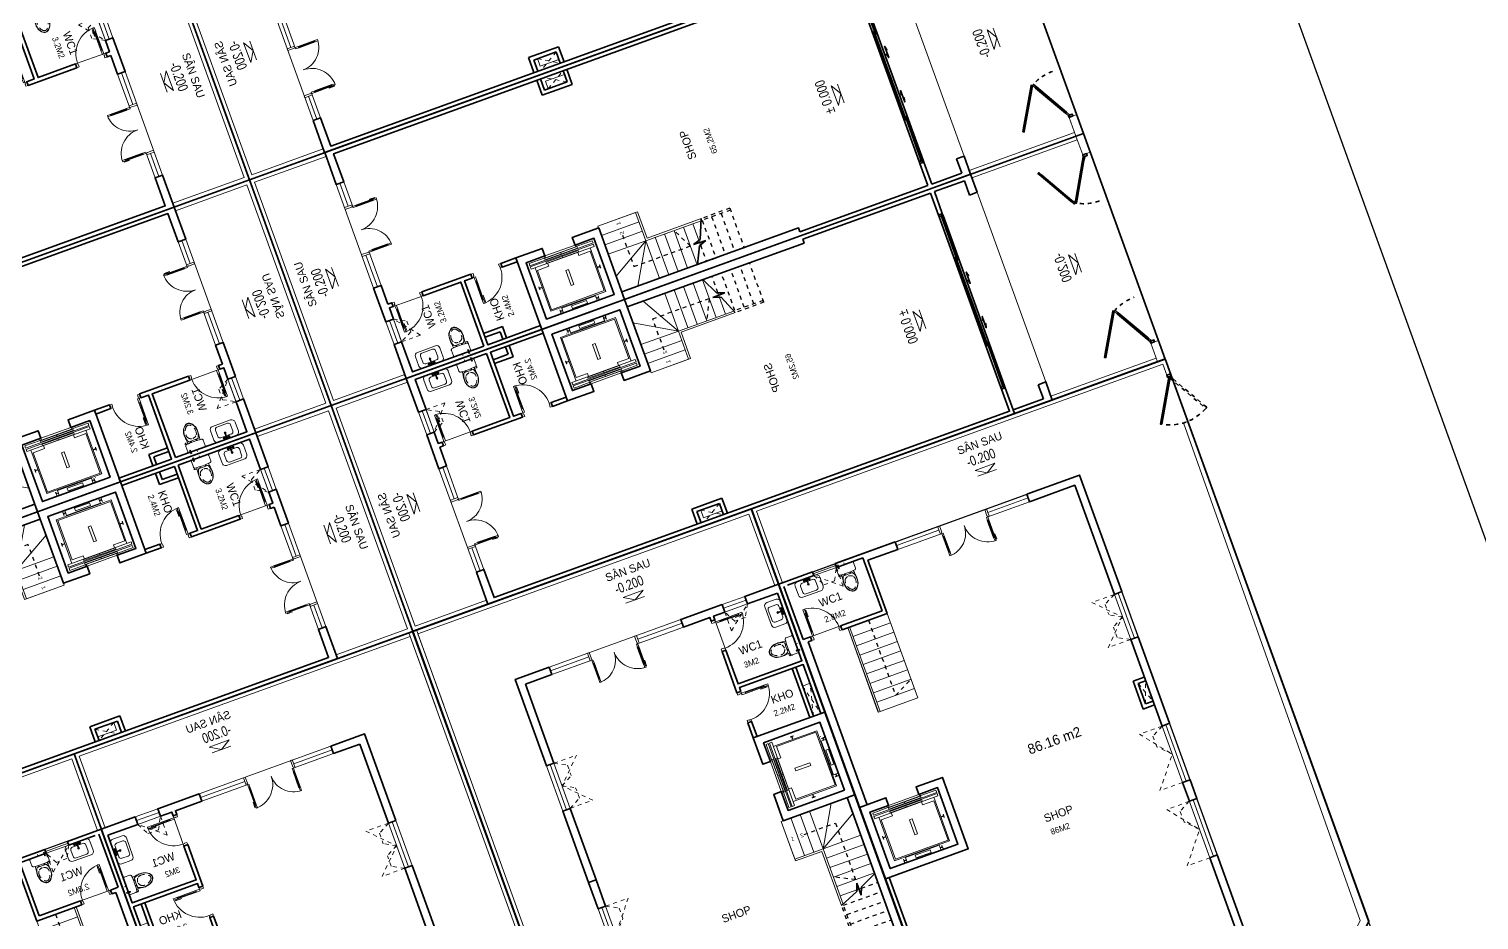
# Model space of a CAD drawing. Header units: metres. Extents: x 551291 to 569219, y 2064429 to 2066248.
# Drawn here: x 552794.66 to 552830.9, y 2065820.57 to 2065842.84 of the extents above; entities that cross this region are included whole.
import ezdxf

# ---------------------------------------------------------------- set-up
doc = ezdxf.new("R2010")
doc.units = ezdxf.units.M
for name, pattern in [('$AUDIT_BAD_LTYPE2', [0]), ('CENTER', [2, 1.25, -0.25, 0.25, -0.25]), ('DASHDOT2', [0.5, 0.25, -0.125, 0, -0.125]), ('HIDDEN', [0.375, 0.25, -0.125]), ('HIDDEN2', [0.1875, 0.125, -0.0625]), ('xref-thap C (mb tang 32-2)$0$HIDDEN', [0.375, 0.25, -0.125])]:
    doc.linetypes.add(name, pattern=pattern)
doc.layers.get('0').update_dxf_attribs({"linetype": 'CONTINUOUS'})
doc.layers.get('DEFPOINTS').update_dxf_attribs({"linetype": 'CONTINUOUS'})
for name, color, linetype, lineweight in [('-CONCRETE', 1, 'CONTINUOUS', 35), ('-DIM', 9, 'CONTINUOUS', 13), ('-DOOR', 137, 'CONTINUOUS', 9), ('-FURNITURE', 46, 'CONTINUOUS', 9), ('-HIDE', 3, 'HIDDEN', 13), ('-KH', 143, 'CONTINUOUS', 13), ('-LINE1', 7, 'CONTINUOUS', 18), ('-LINE2', 252, 'CONTINUOUS', 9), ('-TEXT', 7, 'CONTINUOUS', 15), ('-WALL', 4, 'CONTINUOUS', 35), ('EC-Thiet bi', 8, 'CONTINUOUS', 25), ('text', 7, 'CONTINUOUS', 25)]:
    doc.layers.add(name, color=color, linetype=linetype, lineweight=lineweight)
for name, color, linetype in [('1-NETMANH', 8, 'CONTINUOUS'), ('APOLIC', 7, 'CONTINUOUS'), ('ChiaLo', 128, 'CENTER'), ('datOlienke', 42, 'CONTINUOUS'), ('LogDg', 7, 'CONTINUOUS'), ('LoLK', 6, 'CONTINUOUS'), ('TEXT25', 2, 'CONTINUOUS'), ('ViaHeS', 32, 'CONTINUOUS')]:
    doc.layers.add(name, color=color, linetype=linetype)
doc.styles.add('1', font='arial.ttf')
doc.styles.add('SVN_AVO_thuong', font='')
doc.styles.add('T1', font='', dxfattribs={"height": 200})
doc.styles.add('vnavanth', font='', dxfattribs={"width": 0.8})
doc.styles.get('SVN_AVO_thuong').set_extended_font_data('SVN-Avo')
doc.styles.get('T1').set_extended_font_data('VNgeometric Light')
doc.styles.get('vnavanth').set_extended_font_data('.VnAvantH')

# ---------------------------------------------------------------- blocks, each defined once
blk = doc.blocks.new('A$C18091ED7')
for p, q in [((-83, -267), (-83, -300)), ((-83, -278), (-83, -288)), ((-61, -290), (-83, -290)), ((-63, -265), (-81, -265)), ((-61, -267), (-61, -300)), ((0, -42), (0, 0)), ((61, -267), (61, -300)), ((61, -290), (83, -290)), ((63, -265), (81, -265)), ((83, -267), (83, -300)), ((83, -278), (83, -288)), ((146, -27), (179, -27)), ((146, -27), (146, -30)), ((146, -30), (166, -30)), ((153, -37), (146, -30)), ((152, 0), (152, -27)), ((152, 0), (179, 0)), ((153, -37), (166, -37)), ((153, -40), (153, -37)), ((153, -40), (178, -40)), ((153, -40), (178, -40)), ((153, -40), (153, -42)), ((165, -262), (165, -290)), ((185, -30), (166, -30)), ((178, -37), (166, -37)), ((168, -260), (228, -260)), ((168, -292), (207, -292)), ((185, -30), (178, -37)), ((178, -37), (178, -40)), ((178, -40), (178, -42)), ((179, 0), (179, -27)), ((179, -27), (185, -27)), ((185, -27), (185, -30)), ((231, -274), (231, -262))]:
    blk.add_line(p, q)
for points in [[(230, -219, -0.137407), (225, -235), (222, -241, -0.236081), (198, -255, -0.051961), (-198, -255, -0.236081), (-222, -241), (-225, -235, -0.137407), (-230, -219), (-230, -72, -0.198912), (-226, -63), (-209, -46, -0.198912), (-200, -42), (0, -42), (200, -42, -0.198912), (209, -46), (226, -63, -0.198912), (230, -72)], [(144, -619, -0.212405), (26, -734, -0.027685), (-1, -739, -0.022279), (-26, -734, -0.212405), (-144, -619, -0.142796), (-167, -428, -0.093005), (-128, -309, -0.256439), (-111, -300), (0, -300), (111, -300, -0.256439), (128, -309, -0.093005), (167, -428, -0.142796)]]:
    blk.add_lwpolyline(points, format="xyb", close=True)
at = {"linetype": 'xref-thap C (mb tang 32-2)$0$HIDDEN', "ltscale": 100}
blk.add_lwpolyline([(61, -669, -0.199031), (0, -699, -0.199031), (-61, -669, -0.218924), (-132, -478, -0.153791), (-112, -404, -0.236701), (0, -348, -0.236701), (112, -404, -0.153791), (132, -478, -0.218924)], format="xyb", close=True, dxfattribs=at)
blk.add_circle((166, -78), 13.9)
for centre, radius, start, end in [((-81, -267), 1.98, 90, 180), ((-63, -267), 1.98, 0, 90), ((63, -267), 1.98, 90, 180), ((81, -267), 1.98, 0, 90), ((168, -262), 2.47, 90, 180), ((168, -290), 2.47, 180, 270), ((207, -277), 15.5, 270, 306.4659), ((168, -225), 80.1, 306.4659, 320.3123), ((228, -274), 2.47, 320.3123, 0)]:
    blk.add_arc(centre, radius, start, end)
for points in [[(-156, -259), (-157, -267), (-164, -328), (-169, -385), (-184, -528), (-136, -679), (-50, -735), (-20, -741), (0, -744)], [(156, -259), (157, -267), (164, -328), (169, -385), (184, -528), (136, -679), (50, -735), (20, -741), (0, -744)]]:
    blk.add_open_spline(points, degree=3, knots=[130.613938, 130.613938, 130.613938, 130.613938, 152.852109, 311.129351, 417.703951, 561.383393, 697.692632, 710.812262, 710.812262, 710.812262, 710.812262])
blk = doc.blocks.new('X-5M-DH-2-CORE$0$A$C75E80C28')
at = {"layer": '-LINE2', "linetype": 'Continuous', "ltscale": 2}
for p, q in [((-731, -149), (731, -149)), ((-731, -1305), (-731, -149)), ((-700, -179), (700, -179)), ((-700, -1225), (-700, -179)), ((-557, -112), (-560, -112)), ((-510, -22), (-510, -51)), ((-507, -22), (-510, -22)), ((-510, -109), (-510, -79)), ((-507, -22), (-507, -51)), ((-507, -109), (-507, -79)), ((-456, -57), (-501, -57)), ((-456, -60), (-501, -60)), ((-456, -70), (-501, -70)), ((-456, -73), (-501, -73)), ((-453, -63), (-453, -67)), ((-450, -63), (-450, -67)), ((450, -63), (450, -67)), ((453, -63), (453, -67)), ((456, -57), (501, -57)), ((456, -60), (501, -60)), ((456, -70), (501, -70)), ((456, -73), (501, -73)), ((457, -112), (460, -112)), ((507, -22), (510, -22)), ((507, -22), (507, -51)), ((507, -109), (507, -79)), ((510, -22), (510, -51)), ((510, -109), (510, -79)), ((700, -1225), (700, -179)), ((731, -1305), (731, -149)), ((840, -1305), (-840, -1305)), ((-840, -1365), (-840, -1305)), ((840, -1365), (-840, -1365)), ((840, -1395), (-840, -1395)), ((-840, -1395), (-840, -1455)), ((-700, -1225), (-400, -1225)), ((430, -1406), (-430, -1406)), ((-430, -1406), (-430, -1446)), ((430, -1446), (-430, -1446)), ((425, -1309), (-425, -1309)), ((-425, -1343), (-425, -1309)), ((425, -1343), (-425, -1343)), ((-400, -1305), (-400, -1225)), ((0, -1309), (0, -1343)), ((0, -1406), (0, -1446)), ((700, -1225), (400, -1225)), ((400, -1305), (400, -1225)), ((425, -1343), (425, -1309)), ((430, -1406), (430, -1446)), ((840, -1365), (840, -1305)), ((840, -1395), (840, -1455)), ((-840, -1455), (-435, -1455)), ((-435, -1450), (-435, -1460)), ((-435, -1450), (-400, -1450)), ((-435, -1460), (-425, -1460)), ((-435, -1490), (-435, -1500)), ((-435, -1490), (-425, -1490)), ((-435, -1500), (-400, -1500)), ((-433, -1452), (-433, -1458)), ((-433, -1452), (-402, -1452)), ((-433, -1458), (-425, -1458)), ((-433, -1492), (-433, -1498)), ((-433, -1492), (-425, -1492)), ((-433, -1498), (-402, -1498)), ((-425, -1458), (-425, -1460)), ((-425, -1490), (-425, -1492)), ((-402, -1452), (-402, -1498)), ((400, -1450), (-400, -1450)), ((-400, -1450), (-400, -1500)), ((400, -1450), (400, -1500)), ((435, -1450), (400, -1450)), ((435, -1500), (400, -1500)), ((402, -1452), (402, -1498)), ((433, -1452), (402, -1452)), ((433, -1498), (402, -1498)), ((433, -1458), (425, -1458)), ((425, -1458), (425, -1460)), ((435, -1460), (425, -1460)), ((425, -1490), (425, -1492)), ((435, -1490), (425, -1490)), ((433, -1492), (425, -1492)), ((433, -1452), (433, -1458)), ((433, -1492), (433, -1498)), ((435, -1450), (435, -1460)), ((840, -1455), (435, -1455)), ((435, -1490), (435, -1500))]:
    blk.add_line(p, q, dxfattribs=at)
for points in [[(-450, 0), (-450, -130), (450, -130), (450, 0)], [(-200, -29), (200, -29), (200, -101), (-200, -101)], [(-36, -584), (36, -584), (36, -984), (-36, -984)]]:
    blk.add_lwpolyline(points, close=True, dxfattribs=at)
for points in [[(-780, -789), (-751, -789, 0.414214), (-750, -788), (-750, -784), (-750, -780, 0.414214), (-751, -779), (-780, -779, -0.256978), (-784, -782), (-798, -782, -0.414214), (-801, -779), (-804, -749, 0.414214), (-807, -746), (-812, -746), (-812, -784), (-812, -821), (-807, -821, 0.414214), (-804, -818), (-801, -789, -0.414214), (-798, -786), (-784, -786, -0.256978), (-780, -789)], [(780, -789), (751, -789, -0.414214), (750, -788), (750, -784), (750, -780, -0.414214), (751, -779), (780, -779, 0.256978), (784, -782), (798, -782, 0.414214), (801, -779), (804, -749, -0.414214), (807, -746), (812, -746), (812, -784), (812, -821), (807, -821, -0.414214), (804, -818), (801, -789, 0.414214), (798, -786), (784, -786, 0.256978), (780, -789)]]:
    blk.add_lwpolyline(points, format="xyb", dxfattribs=at)
for centre, radius, start, end in [((-501, -51), 9.4, 180, 270), ((-501, -79), 9.4, 90, 180), ((-501, -51), 6.2, 180, 270), ((-501, -79), 6.2, 90, 180), ((-456, -63), 6.2, 0, 90), ((-456, -63), 3, 0, 90), ((-456, -67), 6.2, 270, 0), ((-456, -67), 3, 270, 0), ((456, -63), 6.2, 90, 180), ((456, -67), 6.2, 180, 270), ((456, -63), 3, 90, 180), ((456, -67), 3, 180, 270), ((501, -51), 6.2, 270, 0), ((501, -51), 9.4, 270, 0), ((501, -79), 9.4, 0, 90), ((501, -79), 6.2, 0, 90)]:
    blk.add_arc(centre, radius, start, end, dxfattribs=at)
blk = doc.blocks.new('A$C3F71457E')
at = {"layer": '-CONCRETE'}
blk.add_lwpolyline([(0, -100), (0, 400), (-1500, 400), (-1500, -1400), (0, -1400), (0, -900), (200, -900), (200, -1600), (-1700, -1600), (-1700, 600), (200, 600), (200, -100), (0, -100)], dxfattribs=at)
at = {"layer": '-LINE1'}
blk.add_line((0, -900), (0, -100), dxfattribs=at)
at = {"color": 2, "rotation": 90}
blk.add_blockref('X-5M-DH-2-CORE$0$A$C75E80C28', (-1500, -500), dxfattribs=at)
blk = doc.blocks.new('*U1202')
at = {"linetype": '$AUDIT_BAD_LTYPE2'}
for p, q in [((70, 100), (70, 600)), ((90, 600), (90, 100))]:
    blk.add_line(p, q, dxfattribs=at)
for points in [[(50, 600), (90, 600), (90, 700), (50, 700), (50, 600)], [(50, 603), (50, 100)], [(50, 100), (90, 100), (90, 0), (50, 0), (50, 100)]]:
    blk.add_lwpolyline(points)
for points in [[(118, 495), (118, 664), (90, 664), (90, 636), (113, 636), (113, 495)], [(0, 0), (50, 0), (50, -40), (60, -40), (60, -100), (0, -100)], [(800, 0), (750, 0), (750, -40), (740, -40), (740, -100), (800, -100)]]:
    blk.add_lwpolyline(points, close=True)
at = {"linetype": '$AUDIT_BAD_LTYPE2', "ltscale": 0.3}
blk.add_arc((50, 0), 700, 0, 90, dxfattribs=at)
blk = doc.blocks.new('lavabo4')
for p, q in [((241, 0), (-241, 0)), ((-327, -86), (-327, -330)), ((-200, -138), (-200, -305)), ((141, -80), (-141, -80)), ((-74, -39), (-79, -39)), ((-74, -44), (-79, -44)), ((-67, -33), (-67, -28)), ((-67, -50), (-67, -55)), ((-63, -33), (-63, -28)), ((-63, -50), (-63, -55)), ((-57, -39), (-52, -39)), ((-57, -44), (-52, -44)), ((-9, -57), (-9, -123)), ((9, -123), (9, -57)), ((57, -39), (52, -39)), ((57, -44), (52, -44)), ((63, -33), (63, -28)), ((63, -50), (63, -55)), ((68, -33), (68, -28)), ((68, -50), (68, -55)), ((74, -39), (79, -39)), ((74, -44), (79, -44)), ((200, -305), (200, -138)), ((327, -330), (327, -86)), ((-241, -416), (241, -416)), ((-141, -363), (141, -363))]:
    blk.add_line(p, q)
for centre, radius in [((-65, -42), 24.8), ((-83, -42), 5.03), ((-65, -42), 9), ((-65, -24), 5.03), ((-65, -60), 5.03), ((-47, -42), 5.03), ((0, -159), 22.8), ((0, -159), 14.1), ((0, -42), 9), ((65, -42), 24.8), ((47, -42), 5.03), ((65, -42), 9), ((65, -24), 5.03), ((65, -60), 5.03), ((83, -42), 5.03)]:
    blk.add_circle(centre, radius)
for centre, radius, start, end in [((-241, -86), 86.1, 90, 180), ((-241, -330), 86.1, 180, 270), ((-141, -138), 58.8, 90, 180), ((-141, -305), 58.8, 180, 270), ((-65, -42), 18, 105.2407, 164.2093), ((-65, -42), 18, 196.2342, 253.9047), ((-65, -42), 18, 16.4413, 74.0789), ((-65, -42), 18, 286.12, 344.0884), ((0, -42), 27, 289.6514, 250.3603), ((0, -42), 18, 300.3431, 239.7554), ((0, -123), 9, 180, 0), ((65, -42), 18, 106.12, 164.0884), ((65, -42), 18, 196.4413, 254.0789), ((65, -42), 18, 16.2342, 73.9047), ((65, -42), 18, 285.2407, 344.2093), ((141, -138), 58.8, 0, 90), ((141, -305), 58.8, 270, 0), ((241, -86), 86.1, 0, 90), ((241, -330), 86.1, 270, 0)]:
    blk.add_arc(centre, radius, start, end)
blk = doc.blocks.new('A$Cf949713d')
at = {"layer": '-LINE1'}
for p, q in [((1754, 3250), (4, 3250)), ((1004, 2250), (427, 3250)), ((1004, 3250), (1004, 2250)), ((1254, 2250), (1254, 3250)), ((1254, 3250), (1254, 2250)), ((1504, 2250), (1504, 3250)), ((1504, 3250), (1504, 2250)), ((1754, 2250), (1754, 3250)), ((1754, 3250), (1754, 2200)), ((1004, 2250), (4, 2827)), ((1004, 780), (1004, 2250)), ((1004, 2250), (1754, 2250)), ((1054, 2200), (1054, 759)), ((1054, 2200), (1754, 2200))]:
    blk.add_line(p, q, dxfattribs=at)
at = {"layer": '-LINE1', "lineweight": 18}
for p, q in [((4, 3250), (4, 1250)), ((1004, 2250), (4, 2250)), ((1004, 2000), (4, 2000)), ((1004, 1750), (4, 1750)), ((1004, 1500), (4, 1500)), ((1004, 1250), (4, 1250)), ((1004, 1000), (439, 1000))]:
    blk.add_line(p, q, dxfattribs=at)
at = {"layer": '-WALL'}
for p, q in [((426, 1032), (0, 1235)), ((505, 1160), (503, 839)), ((570, 962), (505, 1160)), ((503, 839), (426, 1032)), ((1054, 759), (570, 962))]:
    blk.add_line(p, q, dxfattribs=at)
at = {"layer": '1-NETMANH', "linetype": 'DASHDOT2'}
for p, q in [((4, 1233), (4, 0)), ((439, 1000), (4, 1000)), ((1004, 750), (4, 750)), ((1004, 0), (1004, 780)), ((1054, 0), (1054, 759)), ((1004, 500), (4, 500)), ((1004, 250), (4, 250)), ((1054, 0), (4, 0))]:
    blk.add_line(p, q, dxfattribs=at)
blk.add_lwpolyline([(1331, 2750), (496, 2750), (502, 1250), (502, 1250), (1004, 1500), (1004, 1500)], dxfattribs=at)
at = {"layer": '-TEXT', "color": 2, "style": 'vnavanth'}
for s, p in [('2', (1351, 2698)), ('1', (1600, 2698))]:
    blk.add_text(s, height=100, dxfattribs=at).set_placement(p)
blk = doc.blocks.new('*U1193')
at = {"color": 8, "ltscale": 100}
for p, q in [((50, 100), (4580, 100)), ((50, 0), (4580, 0))]:
    blk.add_line(p, q, dxfattribs=at)
at = {"ltscale": 100}
for p, q in [((105, 45), (1148, 45)), ((1148, 10), (105, 10)), ((1218, 90), (2245, 90)), ((2245, 55), (1218, 55)), ((3413, 90), (2385, 90)), ((2385, 55), (3413, 55)), ((4525, 45), (3483, 45)), ((3483, 10), (4525, 10))]:
    blk.add_line(p, q, dxfattribs=at)
for points in [[(50, 100), (0, 100), (0, 0), (50, 0), (50, 10), (35, 10), (35, 45), (50, 45)], [(4630, 0), (4580, 0), (4580, 10), (4595, 10), (4595, 45), (4580, 45), (4580, 100), (4630, 100)]]:
    blk.add_lwpolyline(points, close=True)
for points in [[(105, 32), (95, 32), (95, 22), (105, 22), (105, 10), (35, 10), (35, 45), (105, 45)], [(1148, 90), (1218, 90), (1218, 77), (1208, 77), (1208, 67), (1218, 67), (1218, 55), (1148, 55)], [(1218, 10), (1148, 10), (1148, 22), (1158, 22), (1158, 32), (1148, 32), (1148, 45), (1218, 45)], [(2245, 67), (2255, 67), (2255, 77), (2245, 77), (2245, 90), (2315, 90), (2315, 55), (2245, 55)], [(2385, 67), (2375, 67), (2375, 77), (2385, 77), (2385, 90), (2315, 90), (2315, 55), (2385, 55)], [(3483, 90), (3413, 90), (3413, 77), (3423, 77), (3423, 67), (3413, 67), (3413, 55), (3483, 55)], [(3413, 10), (3483, 10), (3483, 22), (3473, 22), (3473, 32), (3483, 32), (3483, 45), (3413, 45)], [(4525, 32), (4535, 32), (4535, 22), (4525, 22), (4525, 10), (4595, 10), (4595, 45), (4525, 45)]]:
    blk.add_lwpolyline(points, close=True, dxfattribs=at)
at = {"color": 8, "ltscale": 100}
for points in [[(1158, 32), (1158, 22), (95, 22), (95, 32)], [(1208, 67), (1208, 77), (2255, 77), (2255, 67)], [(3423, 67), (3423, 77), (2375, 77), (2375, 67)], [(3473, 32), (3473, 22), (4535, 22), (4535, 32)]]:
    blk.add_lwpolyline(points, close=True, dxfattribs=at)
for points in [[(1677, -65), (1677, -90), (1577, -65), (1877, -65), (1777, -40), (1777, -65)], [(2954, -65), (2954, -90), (3054, -65), (2754, -65), (2854, -40), (2854, -65)]]:
    blk.add_lwpolyline(points)
blk = doc.blocks.new('*U1195')
for points in [[(22, 564), (22, 734), (50, 734), (50, 706), (27, 706), (27, 564)], [(0, 0), (50, 0), (50, -40), (60, -40), (60, -246), (0, -246)], [(1599, 0), (1549, 0), (1549, -40), (1539, -40), (1539, -246), (1599, -246)]]:
    blk.add_lwpolyline(points, close=True)
for points in [[(50, 670), (90, 670), (90, 770), (50, 770), (50, 670)], [(50, 673), (50, 100)], [(1549, 629), (1509, 629), (1509, 729), (1549, 729), (1549, 629)], [(1549, 632), (1549, 100)], [(50, 100), (90, 100), (90, 0), (50, 0), (50, 100)], [(1549, 100), (1509, 100), (1509, 0), (1549, 0), (1549, 100)]]:
    blk.add_lwpolyline(points)
at = {"ltscale": 0.3}
for points in [[(820, 0, 0.414214), (50, 770, 0.414214)], [(820, 0, -0.414214), (1549, 729, -0.414214)]]:
    blk.add_lwpolyline(points, format="xyb", dxfattribs=at)
at = {"layer": 'APOLIC', "linetype": '$AUDIT_BAD_LTYPE2'}
for p, q in [((70, 100), (70, 670)), ((90, 670), (90, 100)), ((1509, 629), (1509, 100)), ((1529, 100), (1529, 629))]:
    blk.add_line(p, q, dxfattribs=at)
blk = doc.blocks.new('MAU M1SH')
at = {"layer": '-DIM'}
blk.add_line((1020, 14600), (-380, 14600), dxfattribs=at)
at = {"layer": '-DOOR'}
for p, q in [((1020, 14700), (420, 14700)), ((1870, 14800), (1920, 14800)), ((1920, 14700), (2760, 14700)), ((4060, 14700), (4670, 14700))]:
    blk.add_line(p, q, dxfattribs=at)
blk.add_lwpolyline([(1020, 14600), (420, 14600), (420, 14800), (1020, 14800)], close=True, dxfattribs=at)
for points in [[(1320, 14500), (1320, 13700)], [(2833, 14600), (1920, 14600), (1920, 14800), (4670, 14800), (4670, 14600), (3987, 14600)]]:
    blk.add_lwpolyline(points, dxfattribs=at)
at = {"layer": '-HIDE', "ltscale": 10}
for p, q in [((5120, 9000), (5420, 8500)), ((5120, 8500), (5419, 9000))]:
    blk.add_line(p, q, dxfattribs=at)
at = {"layer": '-KH'}
for p, q in [((2265, 15612), (2762, 15612)), ((2271, 2164), (2768, 2164)), ((2265, -1975), (2762, -1975))]:
    blk.add_line(p, q, dxfattribs=at)
for points in [[(2777, 15771), (2250, 15771), (2514, 15612)], [(2783, 2323), (2256, 2323), (2520, 2164)], [(2777, -1816), (2250, -1816), (2514, -1975)]]:
    blk.add_lwpolyline(points, close=True, dxfattribs=at)
for points in [[(2514, 15612), (2514, 15771), (2777, 15771), (2514, 15612)], [(2520, 2164), (2520, 2323), (2783, 2323), (2520, 2164)], [(2514, -1975), (2514, -1816), (2777, -1816), (2514, -1975)]]:
    blk.add_solid(points, dxfattribs=at)
at = {"layer": '-LINE1'}
for p, q in [((5320, 9000), (5120, 9000)), ((5320, 9000), (5320, 8500)), ((0, -200), (5040, -200))]:
    blk.add_line(p, q, dxfattribs=at)
at = {"layer": '-LINE1', "lineweight": 18}
for p, q in [((-480, 800), (-480, -3200)), ((5520, 800), (5520, -3200)), ((-381, -3000), (-381, -200)), ((5420, -3000), (5420, -200)), ((20, -3100), (20, -3000))]:
    blk.add_line(p, q, dxfattribs=at)
at = {"layer": '-LINE1'}
for points in [[(-480, 14800), (-480, 16800), (5520, 16800), (5518, 14800)], [(-380, 14800), (-380, 16700), (5420, 16700), (5418, 14800)]]:
    blk.add_lwpolyline(points, dxfattribs=at)
at = {"layer": '-LINE1', "lineweight": 18}
for points in [[(-480, -3200), (20, -3200), (20, -3000), (-480, -3000)], [(5020, -3200), (5520, -3200), (5520, -3000), (5020, -3000)]]:
    blk.add_lwpolyline(points, close=True, dxfattribs=at)
at = {"layer": '-LINE2', "linetype": 'HIDDEN2', "ltscale": 10}
for points in [[(420, 14600), (420, 14100), (1019, 14600)], [(1020, 14600), (859, 14300), (580, 14300), (420, 14600)]]:
    blk.add_lwpolyline(points, dxfattribs=at)
at = {"layer": '-WALL'}
for p, q in [((-180, 12600), (-180, 12200)), ((-80, 12600), (-80, 12100)), ((-380, 12200), (-180, 12200)), ((-380, 12100), (-80, 12100)), ((5020, 9200), (5419, 9200)), ((5020, 9200), (5020, 8400)), ((5120, 9100), (5419, 9100)), ((5120, 9100), (5120, 8500)), ((-380, 9000), (-480, 9000)), ((-480, 9000), (-480, 800)), ((5020, 8400), (5420, 8400)), ((5120, 8500), (5420, 8500)), ((-380, 900), (-380, 4300)), ((-480, 800), (-480, -200)), ((-381, 800), (205, 800)), ((-381, 0), (-381, 800)), ((205, 900), (-380, 900)), ((205, 800), (205, 900)), ((4835, 800), (4835, 900)), ((5520, 800), (5420, 800)), ((5420, 800), (5420, 0)), ((5520, -200), (5520, 800)), ((0, 0), (-381, 0)), ((0, 0), (0, -200)), ((5040, 0), (5420, 0)), ((0, -200), (-480, -200)), ((5040, -200), (5040, 0)), ((5040, -200), (5520, -200))]:
    blk.add_line(p, q, dxfattribs=at)
for points in [[(-480, 16800), (5520, 16800), (5520, -3200), (-480, -3200)], [(1420, 14600), (1420, 14500), (1320, 14500), (1320, 14600), (1020, 14600), (1020, 14800), (1920, 14800), (1920, 14600)], [(1320, 11600), (1420, 11600), (1420, 11200), (1320, 11200)]]:
    blk.add_lwpolyline(points, close=True, dxfattribs=at)
for points in [[(-380, 12700), (1320, 12700), (1320, 13700), (1420, 13700), (1420, 12400), (1320, 12400), (1320, 12600), (-380, 12600), (-380, 11200), (-480, 11200), (-480, 14800), (420, 14800), (420, 14600), (-380, 14600), (-380, 12700)], [(4670, 14800), (5520, 14800), (5520, 800), (4835, 800), (4835, 900), (5419, 900), (5419, 14600), (4670, 14600), (4670, 14800)], [(-380, 4300), (-280, 4300), (-280, 9000)]]:
    blk.add_lwpolyline(points, dxfattribs=at)
at = {"ltscale": 100}
for p, q in [((995, -2360), (146, -1870)), ((164, -1839), (1013, -2329)), ((4876, -1839), (4027, -2329)), ((4044, -2360), (4893, -1870)), ((995, -2460), (146, -2950)), ((164, -2980), (1013, -2490)), ((4876, -2980), (4027, -2490)), ((4044, -2460), (4893, -2950))]:
    blk.add_line(p, q, dxfattribs=at)
for points in [[(158, -1850), (149, -1845), (144, -1854), (153, -1859), (146, -1870), (60, -1820), (77, -1789), (164, -1839)], [(4882, -1850), (4891, -1845), (4896, -1854), (4887, -1859), (4893, -1870), (4980, -1820), (4962, -1789), (4876, -1839)], [(1082, -2410), (995, -2360), (1001, -2349), (1010, -2354), (1015, -2345), (1006, -2340), (1013, -2329), (1099, -2379)], [(1082, -2410), (995, -2460), (1001, -2471), (1010, -2466), (1015, -2474), (1006, -2479), (1013, -2490), (1099, -2440)], [(3958, -2410), (4044, -2360), (4038, -2349), (4030, -2354), (4025, -2345), (4033, -2340), (4027, -2329), (3940, -2379)], [(3958, -2410), (4044, -2460), (4038, -2471), (4030, -2466), (4025, -2474), (4033, -2479), (4027, -2490), (3940, -2440)], [(70, -3035), (60, -3035), (60, -3000), (20, -3000), (20, -3100), (70, -3100)], [(158, -2969), (149, -2974), (144, -2966), (153, -2961), (146, -2950), (60, -3000), (77, -3030), (164, -2980)], [(4882, -2969), (4891, -2974), (4896, -2966), (4887, -2961), (4893, -2950), (4980, -3000), (4962, -3030), (4876, -2980)], [(4970, -3035), (4980, -3035), (4980, -3000), (5020, -3000), (5020, -3100), (4970, -3100)]]:
    blk.add_lwpolyline(points, close=True, dxfattribs=at)
at = {"color": 8, "ltscale": 100}
for points in [[(1015, -2345), (1010, -2354), (144, -1854), (149, -1845)], [(4025, -2345), (4030, -2354), (4896, -1854), (4891, -1845)], [(1015, -2474), (1010, -2466), (144, -2966), (149, -2974)], [(4025, -2474), (4030, -2466), (4896, -2966), (4891, -2974)]]:
    blk.add_lwpolyline(points, close=True, dxfattribs=at)
at = {"color": 8, "linetype": 'HIDDEN', "ltscale": 10}
for centre, start, end in [((60, -3000), 0, 30), ((4980, -3000), 150, 180)]:
    blk.add_arc(centre, 1180, start, end, dxfattribs=at)
blk.add_arc((562, -2710), 580, 210, 213.4596)
at = {"layer": 'text'}
for p, q in [((-480, 10000), (-481, 10000)), ((-480, 9900), (-481, 9900))]:
    blk.add_line(p, q, dxfattribs=at)
at = {"layer": '-DOOR', "xscale": -1, "rotation": 89.99999998995061}
for p in [(1320, 14500), (1320, 12400)]:
    blk.add_blockref('*U1202', p, dxfattribs=at)
at = {"layer": '-DOOR', "xscale": 0.8130081300813009, "yscale": 0.8130081300813009, "zscale": 0.8130081300813009, "rotation": 180}
blk.add_blockref('*U1195', (4060, 14600), dxfattribs=at)
at = {"layer": '-FURNITURE', "rotation": 90}
blk.add_blockref('lavabo4', (-380, 14077), dxfattribs=at)
at = {"layer": '-FURNITURE', "xscale": -1, "rotation": 90}
blk.add_blockref('A$C18091ED7', (-423, 13273), dxfattribs=at)
at = {"layer": '-WALL', "xscale": -1, "rotation": 180}
blk.add_blockref('A$C3F71457E', (1220, 9600), dxfattribs=at)
at = {"layer": '-WALL', "color": 1}
blk.add_blockref('A$Cf949713d', (-284, 5750), dxfattribs=at)
blk.add_blockref('*U1193', (205, 800))
at = {"layer": '-TEXT', "style": '1', "width": 0.75}
for s, p in [('-0.200', (2124, 15894)), ('%%P 0.000', (2136, 2446)), ('-0.200', (2124, -1693))]:
    blk.add_text(s, height=250, dxfattribs=at).set_placement(p)
at = {"layer": 'TEXT25'}
for s, height, style, p in [('SÂN SAU', 200, 'SVN_AVO_thuong', (2002, 16272)), ('WC1', 200, 'SVN_AVO_thuong', (487, 13653)), ('3.2M2', 150, 'T1', (509, 13362)), ('KHO', 200, 'SVN_AVO_thuong', (81, 11985)), ('2.4M2', 150, 'T1', (82, 11720)), ('SHOP', 200, 'SVN_AVO_thuong', (2235, 6098)), ('65,2M2', 150, 'T1', (2182, 5560))]:
    blk.add_text(s, height=height, rotation=360, dxfattribs=dict(at, style=style)).set_placement(p)
blk = doc.blocks.new('*U1197')
at = {"color": 8, "ltscale": 100}
for p, q in [((50, 100), (4969, 100)), ((50, 0), (4969, 0))]:
    blk.add_line(p, q, dxfattribs=at)
at = {"ltscale": 100}
for p, q in [((105, 45), (1245, 45)), ((1245, 10), (105, 10)), ((1315, 90), (2440, 90)), ((2440, 55), (1315, 55)), ((3704, 90), (2580, 90)), ((2580, 55), (3704, 55)), ((4914, 45), (3774, 45)), ((3774, 10), (4914, 10))]:
    blk.add_line(p, q, dxfattribs=at)
for points in [[(50, 100), (0, 100), (0, 0), (50, 0), (50, 10), (35, 10), (35, 45), (50, 45)], [(5019, 0), (4969, 0), (4969, 10), (4984, 10), (4984, 45), (4969, 45), (4969, 100), (5019, 100)]]:
    blk.add_lwpolyline(points, close=True)
for points in [[(105, 32), (95, 32), (95, 22), (105, 22), (105, 10), (35, 10), (35, 45), (105, 45)], [(1245, 90), (1315, 90), (1315, 77), (1305, 77), (1305, 67), (1315, 67), (1315, 55), (1245, 55)], [(1315, 10), (1245, 10), (1245, 22), (1255, 22), (1255, 32), (1245, 32), (1245, 45), (1315, 45)], [(2440, 67), (2450, 67), (2450, 77), (2440, 77), (2440, 90), (2510, 90), (2510, 55), (2440, 55)], [(2580, 67), (2570, 67), (2570, 77), (2580, 77), (2580, 90), (2510, 90), (2510, 55), (2580, 55)], [(3774, 90), (3704, 90), (3704, 77), (3714, 77), (3714, 67), (3704, 67), (3704, 55), (3774, 55)], [(3704, 10), (3774, 10), (3774, 22), (3764, 22), (3764, 32), (3774, 32), (3774, 45), (3704, 45)], [(4914, 32), (4924, 32), (4924, 22), (4914, 22), (4914, 10), (4984, 10), (4984, 45), (4914, 45)]]:
    blk.add_lwpolyline(points, close=True, dxfattribs=at)
at = {"color": 8, "ltscale": 100}
for points in [[(1255, 32), (1255, 22), (95, 22), (95, 32)], [(1305, 67), (1305, 77), (2450, 77), (2450, 67)], [(3714, 67), (3714, 77), (2570, 77), (2570, 67)], [(3764, 32), (3764, 22), (4924, 22), (4924, 32)]]:
    blk.add_lwpolyline(points, close=True, dxfattribs=at)
for points in [[(1822, -65), (1822, -90), (1722, -65), (2022, -65), (1922, -40), (1922, -65)], [(3197, -65), (3197, -90), (3297, -65), (2997, -65), (3097, -40), (3097, -65)]]:
    blk.add_lwpolyline(points)
blk = doc.blocks.new('D12')
at = {"layer": '-DOOR'}
for p, q in [((0, 200), (1200, 200)), ((0, 100), (1200, 100)), ((0, 0), (1200, 0))]:
    blk.add_line(p, q, dxfattribs=at)
at = {"layer": '-LINE2', "linetype": 'HIDDEN2', "ltscale": 10}
for p, q in [((0, 200), (0, 800)), ((0, 800), (600, 200)), ((1200, 800), (600, 200)), ((1200, 200), (1200, 800)), ((0, 200), (160, 500)), ((160, 500), (439, 500)), ((600, 200), (439, 500)), ((600, 200), (761, 500)), ((1040, 500), (761, 500)), ((1200, 200), (1040, 500))]:
    blk.add_line(p, q, dxfattribs=at)
blk = doc.blocks.new('MAU M3SH')
at = {"layer": '-DOOR'}
for p, q in [((4550, 14700), (5150, 14700)), ((-951, 12500), (-951, 11300)), ((-851, 12500), (-851, 11300)), ((-751, 12500), (-751, 11300)), ((-850, 8700), (-851, 7200)), ((-851, 6700), (-851, 5200))]:
    blk.add_line(p, q, dxfattribs=at)
for points in [[(1045, 14600), (-50, 14600), (-50, 14800), (3450, 14800), (3450, 14600), (2272, 14600)], [(972, 14700), (-50, 14700)], [(3450, 14700), (2272, 14700)], [(-951, 9400), (-951, 9400), (-751, 9400), (-751, 9200)], [(-751, 8700), (-751, 5200), (-951, 5200), (-951, 8700)]]:
    blk.add_lwpolyline(points, dxfattribs=at)
blk.add_lwpolyline([(5150, 14600), (4550, 14600), (4550, 14800), (5150, 14800)], close=True, dxfattribs=at)
at = {"layer": '-HIDE'}
for p, q in [((5749, 11400), (5950, 12200)), ((5749, 12200), (5949, 11400))]:
    blk.add_line(p, q, dxfattribs=at)
at = {"layer": '-HIDE', "ltscale": 10}
for p, q in [((5749, 4500), (5950, 3999)), ((5750, 3999), (5950, 4500))]:
    blk.add_line(p, q, dxfattribs=at)
at = {"layer": '-KH'}
for p, q in [((2302, 15650), (2799, 15650)), ((1970, 2073), (2467, 2073)), ((1978, -1450), (2475, -1450))]:
    blk.add_line(p, q, dxfattribs=at)
for points in [[(2814, 15809), (2287, 15809), (2550, 15650)], [(2482, 2232), (1955, 2232), (2219, 2073)], [(2490, -1291), (1963, -1291), (2227, -1450)]]:
    blk.add_lwpolyline(points, close=True, dxfattribs=at)
for points in [[(2550, 15650), (2550, 15809), (2814, 15809), (2550, 15650)], [(2219, 2073), (2219, 2232), (1982, 2232), (2219, 2073)], [(2227, -1450), (2227, -1291), (2490, -1291), (2227, -1450)]]:
    blk.add_solid(points, dxfattribs=at)
at = {"layer": '-LINE1'}
for p, q in [((-2951, -2700), (-2950, 16800)), ((-2950, 16800), (-2850, 16800)), ((-2850, 16800), (-2851, -2502)), ((4250, 14500), (4250, 13700)), ((5749, 12200), (5949, 12200)), ((5850, 4500), (5749, 4500)), ((6050, 800), (5950, 800)), ((6050, -2873), (6050, 800)), ((0, -200), (5400, -200)), ((5949, -200), (5945, -2670)), ((-2947, -2500), (-2451, -2509)), ((-2451, -2509), (-2455, -2709)), ((-351, -2750), (-2951, -2700)), ((-2951, -2700), (-351, -2750)), ((-2950, -2700), (6050, -2873)), ((-2453, -2608), (-349, -2650)), ((-349, -2650), (-351, -2750)), ((4451, -2736), (4449, -2836)), ((4449, -2836), (6050, -2873)), ((4449, -2836), (6050, -2873)), ((5550, -2761), (4451, -2736)), ((5550, -2661), (6050, -2673)), ((5550, -2873), (5550, -2661))]:
    blk.add_line(p, q, dxfattribs=at)
for points in [[(-2950, 14800), (-2950, 16800), (6050, 16800), (6048, 14800)], [(-2850, 14800), (-2850, 16700), (5949, 16700), (5948, 14800)], [(-2850, 14800), (-2850, 16700), (5949, 16700), (5948, 14800)], [(-2851, -2500), (-2851, -2500)]]:
    blk.add_lwpolyline(points, dxfattribs=at)
at = {"layer": '-LINE2', "linetype": 'HIDDEN2', "ltscale": 10}
for p, q in [((4550, 14600), (4550, 14100)), ((4550, 14100), (5150, 14600)), ((-751, 8700), (-151, 8700)), ((-151, 8700), (-751, 7950)), ((-751, 8700), (-451, 8540)), ((-451, 8540), (-451, 8261)), ((-751, 7950), (-451, 8261)), ((-151, 7200), (-751, 7950)), ((-751, 7200), (-151, 7200)), ((-751, 6700), (-151, 6700)), ((-151, 6700), (-751, 5950)), ((-751, 6700), (-451, 6540)), ((-451, 6540), (-451, 6261)), ((-751, 5950), (-451, 6261)), ((-151, 5200), (-751, 5950)), ((-751, 5200), (-151, 5200))]:
    blk.add_line(p, q, dxfattribs=at)
blk.add_lwpolyline([(5150, 14600), (4989, 14300), (4710, 14300), (4550, 14600)], dxfattribs=at)
at = {"layer": '-WALL'}
for p, q in [((-50, 14600), (-751, 14600)), ((-751, 14600), (-751, 12500)), ((-50, 14800), (-50, 14600)), ((5649, 11400), (5649, 12700)), ((5749, 11400), (5749, 12700)), ((-751, 12500), (-950, 12500)), ((-950, 9400), (-950, 11300)), ((-751, 11300), (-950, 11300)), ((-751, 11300), (-751, 9400)), ((4150, 11400), (4250, 11400)), ((-750, 9400), (-951, 9400)), ((-951, 8700), (-951, 9400)), ((-751, 8700), (-751, 9400)), ((5849, 9200), (5850, 4700)), ((5949, 9200), (6050, 9200)), ((6050, 800), (6050, 9200)), ((-951, 8700), (-751, 8700)), ((-951, 5200), (-751, 5200)), ((-950, 4700), (-950, 5200)), ((-751, 5200), (-750, 1000)), ((-750, 4700), (-951, 4700)), ((-950, 800), (-950, 4700)), ((5650, 4699), (5649, 3900)), ((5650, 4699), (5950, 4699)), ((5750, 4599), (5749, 4000)), ((5750, 4599), (5850, 4599)), ((5950, 4500), (5950, 1000)), ((5749, 4000), (5949, 4000)), ((5649, 3900), (5949, 3900)), ((100, 800), (-950, 800)), ((-950, 800), (-950, -200)), ((-950, 800), (-750, 800)), ((-750, 1000), (100, 1000)), ((-750, 800), (-750, 0)), ((100, 800), (100, 1000)), ((5119, 800), (5119, 1000)), ((5950, 1000), (5119, 1000)), ((5119, 1000), (5119, 800)), ((5119, 800), (6050, 800)), ((5949, 0), (5949, 800)), ((5949, 800), (6050, 800)), ((6050, 800), (6050, -200)), ((-750, 0), (0, 0)), ((0, 0), (0, -200)), ((5400, 0), (5949, 0)), ((5400, 0), (5400, -200)), ((-950, -200), (0, -200)), ((5400, -200), (6050, -200))]:
    blk.add_line(p, q, dxfattribs=at)
at = {"layer": '-WALL', "color": 250}
for p, q in [((-751, 7200), (-951, 7200)), ((-751, 6700), (-951, 6700))]:
    blk.add_line(p, q, dxfattribs=at)
at = {"layer": '-WALL', "color": 2}
blk.add_line((6050, -2873), (6050, -2619), dxfattribs=at)
at = {"layer": '-WALL'}
for points in [[(-2950, 16800), (6050, 16800), (6050, -2887), (-2950, -2700)], [(4150, 11801), (4250, 11801), (4250, 11400), (4150, 11400)], [(-951, 7200), (-751, 7200), (-751, 6700), (-951, 6700)]]:
    blk.add_lwpolyline(points, close=True, dxfattribs=at)
for points in [[(-950, 12500), (-950, 14800), (-50, 14800)], [(4550, 14600), (4250, 14600), (4250, 14500), (4150, 14500), (4150, 14600), (3450, 14600), (3450, 14800), (4550, 14800), (4550, 14600)], [(5949, 14600), (5949, 12800), (4250, 12800), (4250, 13700), (4150, 13700), (4150, 12600), (4250, 12600), (4250, 12700), (5949, 12700), (5949, 11400), (6050, 11400), (6050, 14800), (5150, 14800), (5150, 14600)], [(5949, 14600), (5150, 14600)]]:
    blk.add_lwpolyline(points, dxfattribs=at)
at = {"ltscale": 100}
for p, q in [((638, -2027), (-202, -1522)), ((-184, -1492), (656, -1997)), ((4327, -1573), (3470, -2048)), ((3487, -2078), (4344, -1604)), ((636, -2127), (-221, -2602)), ((-204, -2633), (653, -2158)), ((4307, -2713), (3467, -2208)), ((3485, -2178), (4325, -2683))]:
    blk.add_line(p, q, dxfattribs=at)
for points in [[(-190, -1503), (-199, -1498), (-204, -1506), (-196, -1512), (-202, -1522), (-288, -1471), (-270, -1441), (-184, -1492)], [(4333, -1584), (4342, -1579), (4347, -1588), (4338, -1593), (4344, -1604), (4432, -1555), (4415, -1524), (4327, -1573)], [(724, -2079), (636, -2127), (642, -2138), (651, -2133), (656, -2142), (647, -2147), (653, -2158), (741, -2110)], [(724, -2079), (638, -2027), (644, -2017), (653, -2022), (658, -2013), (649, -2008), (656, -1997), (742, -2049)], [(3399, -2127), (3485, -2178), (3479, -2189), (3470, -2184), (3465, -2192), (3473, -2198), (3467, -2208), (3381, -2157)], [(3399, -2127), (3487, -2078), (3481, -2067), (3472, -2072), (3467, -2063), (3476, -2059), (3470, -2048), (3382, -2096)], [(-299, -2686), (-309, -2686), (-309, -2651), (-349, -2650), (-350, -2750), (-300, -2751)], [(-210, -2622), (-219, -2627), (-224, -2618), (-215, -2613), (-221, -2602), (-309, -2651), (-292, -2681), (-204, -2633)], [(4313, -2703), (4322, -2708), (4327, -2699), (4318, -2694), (4325, -2683), (4411, -2735), (4393, -2765), (4307, -2713)], [(4400, -2770), (4410, -2770), (4411, -2735), (4451, -2736), (4449, -2836), (4399, -2835)]]:
    blk.add_lwpolyline(points, close=True, dxfattribs=at)
at = {"color": 8, "ltscale": 100}
for points in [[(658, -2013), (653, -2022), (-204, -1506), (-199, -1498)], [(3467, -2063), (3472, -2072), (4347, -1588), (4342, -1579)], [(656, -2142), (651, -2133), (-224, -2618), (-219, -2627)], [(3465, -2192), (3470, -2184), (4327, -2699), (4322, -2708)]]:
    blk.add_lwpolyline(points, close=True, dxfattribs=at)
at = {"color": 8, "linetype": 'HIDDEN', "ltscale": 10}
for centre, start, end in [((-309, -2651), 358.9768, 28.9768), ((4411, -2735), 148.9768, 178.9768)]:
    blk.add_arc(centre, 1180, start, end, dxfattribs=at)
blk.add_arc((199, -2370), 580, 208.9768, 212.4364)
at = {"layer": '-DOOR', "xscale": 0.8130081300813009, "yscale": 0.8130081300813009, "zscale": 0.8130081300813009, "rotation": 180}
blk.add_blockref('*U1195', (2272, 14600), dxfattribs=at)
at = {"layer": '-DOOR', "rotation": 270.0000000100493}
for p in [(4250, 14500), (4250, 12600)]:
    blk.add_blockref('*U1202', p, dxfattribs=at)
at = {"layer": '-FURNITURE', "xscale": -1, "rotation": 270}
blk.add_blockref('lavabo4', (5950, 14138), dxfattribs=at)
at = {"layer": '-FURNITURE', "rotation": 270}
blk.add_blockref('A$C18091ED7', (5992, 13247), dxfattribs=at)
at = {"layer": '-WALL', "rotation": 180}
blk.add_blockref('A$C3F71457E', (4350, 9800), dxfattribs=at)
at = {"layer": '-WALL', "color": 1, "xscale": -1}
blk.add_blockref('A$Cf949713d', (5853, 5950), dxfattribs=at)
at = {"xscale": -1, "rotation": 270}
blk.add_blockref('D12', (-951, 11300), dxfattribs=at)
at = {"layer": 'EC-Thiet bi'}
blk.add_blockref('*U1197', (100, 900), dxfattribs=at)
at = {"layer": '-TEXT', "style": '1', "width": 0.75}
for s, p in [('-0.200', (2160, 15932)), ('%%P 0.000', (1835, 2355)), ('-0.200', (1837, -1168))]:
    blk.add_text(s, height=250, dxfattribs=at).set_placement(p)
at = {"layer": 'TEXT25'}
for s, height, rotation, style, p in [('SÂN SAU', 200, 360, 'SVN_AVO_thuong', (2039, 16310)), ('WC1', 200, 0, 'SVN_AVO_thuong', (4558, 13454)), ('3M2', 150, 360, 'T1', (4549, 13112)), ('KHO', 200, 0, 'SVN_AVO_thuong', (4893, 12034)), ('2.2M2', 150, 360, 'T1', (4839, 11718)), ('SHOP', 200, 360, 'SVN_AVO_thuong', (1873, 7302)), ('84M2', 150, 360, 'T1', (1916, 6831))]:
    blk.add_text(s, height=height, rotation=rotation, dxfattribs=dict(at, style=style)).set_placement(p)
blk = doc.blocks.new('*U1199')
for points in [[(1108, 635), (1091, 665), (61, 70), (79, 40)], [(0, 100), (50, 100), (50, 0), (0, 0)]]:
    blk.add_lwpolyline(points, close=True)
at = {"color": 8, "linetype": 'HIDDEN', "ltscale": 5}
blk.add_lwpolyline([(1108, -535), (1091, -565), (61, 29), (79, 60)], close=True, dxfattribs=at)
for centre in [(56, 67), (74, 37)]:
    blk.add_circle(centre, 6)
blk.add_circle((56, 32), 6, dxfattribs=at)
blk.add_arc((61, 50), 1200, 331.3511, 28.6489, dxfattribs=at)
blk = doc.blocks.new('MAU M2SH')
at = {"layer": '-DOOR'}
for p, q in [((249, 14750), (849, 14750)), ((849, 14700), (249, 14700)), ((5948, 14800), (2448, 14800)), ((2448, 14800), (2448, 14600)), ((2448, 14700), (3575, 14700)), ((2448, 14600), (3649, 14600)), ((4835, 14600), (5948, 14600)), ((4875, 14700), (5948, 14700)), ((5948, 14600), (5948, 14800)), ((7150, 11700), (7150, 10500)), ((7250, 11700), (7250, 10500)), ((7350, 11700), (7350, 10500)), ((7250, 8200), (7250, 6700)), ((7150, 6200), (7150, 6700)), ((7350, 6200), (7350, 6700)), ((7250, 6200), (7250, 4700))]:
    blk.add_line(p, q, dxfattribs=at)
for points in [[(849, 14700), (249, 14700), (249, 14800), (849, 14800)], [(7350, 4700), (7350, 8200), (7150, 8200), (7150, 4700)]]:
    blk.add_lwpolyline(points, close=True, dxfattribs=at)
at = {"layer": '-HIDE', "ltscale": 10}
for p, q in [((6950, 9403), (7150, 8860)), ((6950, 8860), (7150, 9403))]:
    blk.add_line(p, q, dxfattribs=at)
at = {"layer": '-KH'}
blk.add_line((4949, 15641), (5446, 15641), dxfattribs=at)
blk.add_lwpolyline([(5461, 15800), (4934, 15800), (5197, 15641)], close=True, dxfattribs=at)
blk.add_solid([(5197, 15641), (5197, 15800), (5461, 15800), (5197, 15641)], dxfattribs=at)
at = {"layer": '-LINE1'}
for p, q in [((8850, 16800), (-650, 16800)), ((-650, 16800), (-648, 14800)), ((10250, 16700), (-550, 16700)), ((-550, 16700), (-548, 14800)), ((10247, 16400), (10350, 16400)), ((10350, 15139), (10239, 15139)), ((-350, 13289), (450, 13289))]:
    blk.add_line(p, q, dxfattribs=at)
at = {"layer": '-LINE1', "lineweight": 18}
for p, q in [((650, 12939), (1650, 12939)), ((650, 12689), (1650, 12689)), ((650, 12439), (1650, 12439)), ((650, 12189), (1650, 12189)), ((650, 11939), (1650, 11939)), ((650, 11689), (1650, 11689)), ((650, 11439), (1650, 11439)), ((650, 11189), (1650, 11189)), ((650, 10939), (1650, 10939))]:
    blk.add_line(p, q, dxfattribs=at)
at = {"layer": '-LINE1'}
for points in [[(-650, 16800), (10350, 16800), (10350, 1857), (5351, -3027), (4750, -3013), (4755, -2813), (5272, -2825), (5272, -2825), (10150, 1940), (10239, 15139)], [(10248, 16400), (10250, 16700)], [(1650, 10939), (1650, 13189)]]:
    blk.add_lwpolyline(points, dxfattribs=at)
at = {"layer": '-LINE1', "lineweight": 18}
for points in [[(650, 13189), (600, 13189), (600, 10939), (650, 10939)], [(600, 13139), (600, 13189), (600, 10939), (600, 10989)]]:
    blk.add_lwpolyline(points, close=True, dxfattribs=at)
at = {"layer": '-LINE2', "linetype": 'HIDDEN2', "ltscale": 10}
for p, q in [((849, 14200), (249, 14700)), ((849, 14700), (849, 14200)), ((7150, 8200), (6550, 8200)), ((6550, 8200), (7150, 7450)), ((7150, 8200), (6850, 8039)), ((6850, 8039), (6850, 7760)), ((7150, 7450), (6850, 7760)), ((6550, 6700), (7150, 7450)), ((7150, 6700), (6550, 6700)), ((7150, 6200), (6550, 6200)), ((6550, 6200), (7150, 5450)), ((7150, 6200), (6850, 6039)), ((6850, 6039), (6850, 5760)), ((6551, 4700), (7150, 5450)), ((7150, 5450), (6850, 5760)), ((7151, 4700), (6551, 4700))]:
    blk.add_line(p, q, dxfattribs=at)
blk.add_lwpolyline([(249, 14700), (409, 14400), (688, 14400), (849, 14700)], dxfattribs=at)
at = {"layer": '-WALL'}
for p, q in [((-650, 8864), (-650, 14810)), ((-650, 14800), (249, 14800)), ((-550, 14700), (-550, 13289)), ((249, 14700), (-448, 14700)), ((249, 14800), (249, 14700)), ((2448, 14800), (849, 14800)), ((849, 14800), (849, 14700)), ((849, 14700), (1550, 14700)), ((1550, 14700), (1550, 13289)), ((1650, 13189), (1650, 14600)), ((1650, 14600), (2448, 14600)), ((2448, 14600), (2448, 14800)), ((-550, 13289), (-350, 13289)), ((-350, 13189), (-450, 13189)), ((-450, 13189), (-450, 8864)), ((-350, 13289), (-350, 13189)), ((1550, 13289), (450, 13289)), ((450, 13289), (450, 13189)), ((450, 13189), (1650, 13189)), ((7150, 10500), (7350, 10500)), ((7150, 8200), (7150, 10500)), ((7350, 10500), (7350, 8200)), ((6850, 9503), (7150, 9503)), ((6850, 9503), (6850, 8760)), ((6950, 9403), (6950, 8860)), ((6950, 9403), (7150, 9403)), ((-550, 8864), (-650, 8864)), ((6850, 8760), (7150, 8760)), ((6950, 8860), (7150, 8860)), ((7350, 8200), (7150, 8200)), ((7150, 8200), (7350, 8200)), ((-550, 6965), (-650, 6965)), ((-650, 6965), (-650, 1111)), ((-550, 4500), (-550, 6965)), ((7150, 4700), (7150, 1806)), ((7350, 4700), (7150, 4700)), ((7150, 4700), (7350, 4700)), ((7350, 1722), (7350, 4700))]:
    blk.add_line(p, q, dxfattribs=at)
at = {"layer": '-WALL', "color": 250}
for p, q in [((7351, 6700), (7151, 6700)), ((7351, 6200), (7151, 6200))]:
    blk.add_line(p, q, dxfattribs=at)
at = {"layer": '-WALL'}
for points in [[(-650, 16800), (10350, 16800), (10350, 1857), (5351, -3027), (-650, -2887)], [(7151, 6700), (7351, 6700), (7351, 6200), (7151, 6200)]]:
    blk.add_lwpolyline(points, close=True, dxfattribs=at)
blk.add_lwpolyline([(5948, 14800), (5948, 14600), (7150, 14600), (7150, 11700), (7350, 11700), (7350, 14800), (5948, 14800)], dxfattribs=at)
at = {"layer": '1-NETMANH', "linetype": 'DASHDOT2'}
blk.add_lwpolyline([(1150, 13189), (1150, 11189), (1650, 11439)], dxfattribs=at)
at = {"layer": 'DEFPOINTS', "color": 2}
blk.add_lwpolyline([(-650, 14800), (7350, 14800), (7350, 1722), (5383, -200), (-650, -200), (-651, 14800)], dxfattribs=at)
at = {"layer": '-DOOR', "xscale": 0.8130081300813009, "yscale": 0.8130081300813009, "zscale": 0.8130081300813009, "rotation": 180}
blk.add_blockref('*U1195', (4875, 14600), dxfattribs=at)
at = {"layer": '-DOOR'}
blk.add_blockref('*U1202', (-350, 13289), dxfattribs=at)
at = {"layer": '-FURNITURE'}
blk.add_blockref('lavabo4', (46, 14700), dxfattribs=at)
at = {"layer": '-FURNITURE', "xscale": -1}
blk.add_blockref('A$C18091ED7', (1063, 14742), dxfattribs=at)
at = {"layer": '-WALL', "xscale": -1, "rotation": 270}
blk.add_blockref('A$C3F71457E', (950, 8665), dxfattribs=at)
at = {"xscale": -1, "rotation": 90}
blk.add_blockref('*U1199', (10349, 16400), dxfattribs=at)
at = {"rotation": 90}
blk.add_blockref('D12', (7350, 10500), dxfattribs=at)
at = {"layer": '-TEXT', "style": '1', "width": 0.75}
blk.add_text('-0.200', height=250, dxfattribs=at).set_placement((4807, 15923))
at = {"layer": 'DEFPOINTS', "color": 2}
blk.add_text('86.16 m2', height=250, dxfattribs=at).set_placement((3800, 8655))
at = {"layer": 'TEXT25'}
for s, height, rotation, style, p in [('SÂN SAU', 200, 360, 'SVN_AVO_thuong', (4686, 16301)), ('WC1', 200, 360, 'SVN_AVO_thuong', (138, 13900)), ('2.8M2', 150, 360, 'T1', (123, 13494)), ('SHOP', 200, 0, 'SVN_AVO_thuong', (3591, 6924)), ('86M2', 150, 360, 'T1', (3631, 6579))]:
    blk.add_text(s, height=height, rotation=rotation, dxfattribs=dict(at, style=style)).set_placement(p)

msp = doc.modelspace()

# ---------------------------------------------------------------- linework, layer by layer
at = {"layer": 'ChiaLo', "ltscale": 5}
for points in [[(552811.559, 2065807.568), (552780.852, 2065892.467)], [(552781.357, 2065832.269), (552818.972, 2065845.873)], [(552783.398, 2065826.626), (552821.013, 2065840.231)], [(552785.438, 2065820.984), (552823.054, 2065834.589)], [(552820.022, 2065810.629), (552812.709, 2065830.848)], [(552803.095, 2065804.507), (552795.783, 2065824.725)]]:
    msp.add_lwpolyline(points, dxfattribs=at)
at = {"layer": 'datOlienke'}
msp.add_lwpolyline([(552795.367, 2065896.481), (552766.337, 2065888.453), (552763.219, 2065882.418), (552791.05, 2065805.468), (552797.453, 2065802.466), (552825.664, 2065812.67), (552828.666, 2065819.073), (552801.887, 2065893.112)], close=True, dxfattribs=at)
at = {"layer": 'LogDg'}
msp.add_lwpolyline([(552834.308, 2065821.113), (552808.662, 2065892.021, 0.391769), (552790.558, 2065901.376), (552764.902, 2065894.281, 0.43702), (552759.511, 2065883.849), (552788.229, 2065804.447, 0.414214), (552798.473, 2065799.645), (552829.506, 2065810.869, 0.414214)], format="xyb", close=True, dxfattribs=at)
at = {"layer": 'LoLK'}
for points in [[(552818.972, 2065845.873), (552816.931, 2065851.516), (552798.124, 2065844.713), (552800.165, 2065839.071)], [(552821.013, 2065840.231), (552818.972, 2065845.873), (552800.165, 2065839.071), (552802.205, 2065833.429)], [(552798.124, 2065844.713), (552779.316, 2065837.911), (552781.357, 2065832.269), (552800.165, 2065839.071)], [(552823.054, 2065834.589), (552821.013, 2065840.231), (552802.205, 2065833.429), (552804.246, 2065827.786), (552812.709, 2065830.848)], [(552800.165, 2065839.071), (552781.357, 2065832.269), (552783.398, 2065826.626), (552802.205, 2065833.429)], [(552823.054, 2065834.589), (552812.709, 2065830.848), (552820.022, 2065810.629), (552825.664, 2065812.67), (552828.666, 2065819.073)], [(552802.205, 2065833.429), (552783.398, 2065826.626), (552785.438, 2065820.984), (552795.783, 2065824.725), (552804.246, 2065827.786)], [(552812.709, 2065830.848), (552804.246, 2065827.786), (552811.559, 2065807.568), (552820.022, 2065810.629)], [(552804.246, 2065827.786), (552795.783, 2065824.725), (552803.095, 2065804.507), (552811.559, 2065807.568)], [(552795.783, 2065824.725), (552785.438, 2065820.984), (552791.05, 2065805.468), (552797.453, 2065802.466), (552803.095, 2065804.507)]]:
    msp.add_lwpolyline(points, close=True, dxfattribs=at)
at = {"layer": 'ViaHeS'}
msp.add_lwpolyline([(552795.367, 2065896.481), (552766.337, 2065888.453), (552763.219, 2065882.418), (552791.05, 2065805.468), (552797.453, 2065802.466), (552825.664, 2065812.67), (552828.666, 2065819.073), (552801.887, 2065893.112)], close=True, dxfattribs=at)

# ---------------------------------------------------------------- block references
at = {"layer": '-WALL'}
for name, p, xscale, yscale, zscale, rotation in [('MAU M1SH', (552814.086, 2065849.976), -0.001, 0.0009999999999999998, 0.001, 109.8844192741507), ('MAU M1SH', (552782.162, 2065839.451), -0.0009999999999999998, 0.0009999999999999998, 0.0009999999999999998, 289.8842786933581), ('MAU M1SH', (552817.841, 2065839.594), 0.0009999999999999998, 0.0009999999999999998, 0.0009999999999999998, 109.8842788567343), ('MAU M1SH', (552782.489, 2065838.548), 0.001, 0.001, 0.001, 289.8841382759418), ('MAU M1SH', (552818.167, 2065838.691), -0.001, 0.0009999999999999998, 0.001, 109.8844192741507), ('MAU M1SH', (552786.243, 2065828.166), -0.0009999999999999998, 0.0009999999999999998, 0.0009999999999999998, 289.8842786933581), ('MAU M2SH', (552819.048, 2065815.275), 0.0009999999999999998, 0.0009999999999999998, 0.0009999999999999998, 19.92019914793782), ('MAU M1SH', (552786.57, 2065827.263), 0.001, 0.001, 0.001, 289.8841382759418), ('MAU M3SH', (552812.734, 2065812.992), 0.001, 0.001, 0.001, 19.88120187440826), ('MAU M3SH', (552807.186, 2065810.985), -0.001, 0.001, 0.001, 19.88763233719787), ('MAU M2SH', (552800.885, 2065808.706), -0.0009999999999999998, 0.0009999999999999998, 0.0009999999999999998, 19.88396428527128)]:
    msp.add_blockref(name, p, dxfattribs=dict(at, xscale=xscale, yscale=yscale, zscale=zscale, rotation=rotation))

doc.saveas('drawing.dxf')
